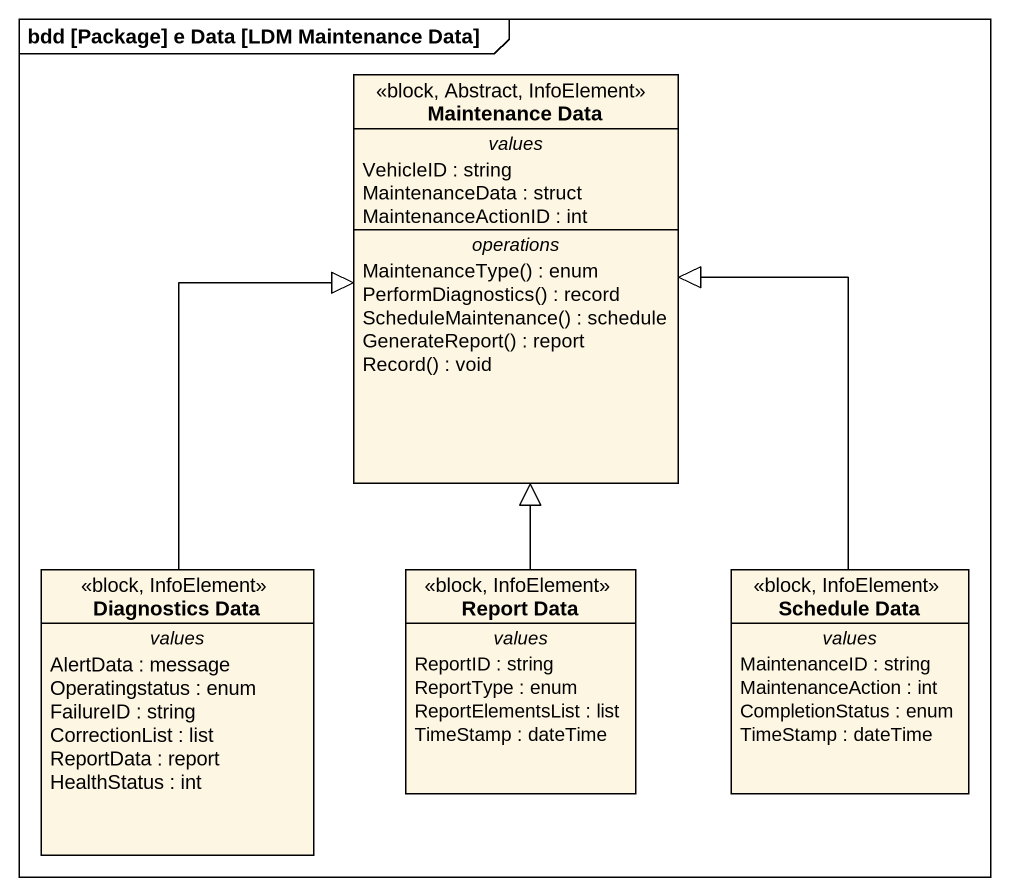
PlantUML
@startuml
mainframe bdd [Package] e Data [LDM Maintenance Data]
hide circle
hide empty members
class "Maintenance Data" as Maintenance_Data <<block, Abstract, InfoElement>> {
  -- values --
  VehicleID : string
  MaintenanceData : struct
  MaintenanceActionID : int
  -- operations --
  MaintenanceType() : enum
  PerformDiagnostics() : record
  ScheduleMaintenance() : schedule
  GenerateReport() : report
  Record() : void
}
class "Diagnostics Data" as Diagnostics_Data <<block, InfoElement>> {
  -- values --
  AlertData : message
  Operatingstatus : enum
  FailureID : string
  CorrectionList : list
  ReportData : report
  HealthStatus : int
}
class "Report Data" as Report_Data <<block, InfoElement>> {
  -- values --
  ReportID : string
  ReportType : enum
  ReportElementsList : list
  TimeStamp : dateTime
}
class "Schedule Data" as Schedule_Data <<block, InfoElement>> {
  -- values --
  MaintenanceID : string
  MaintenanceAction : int
  CompletionStatus : enum
  TimeStamp : dateTime
}
Diagnostics_Data -up-|> Maintenance_Data
Report_Data -up-|> Maintenance_Data
Schedule_Data -up-|> Maintenance_Data
@enduml
